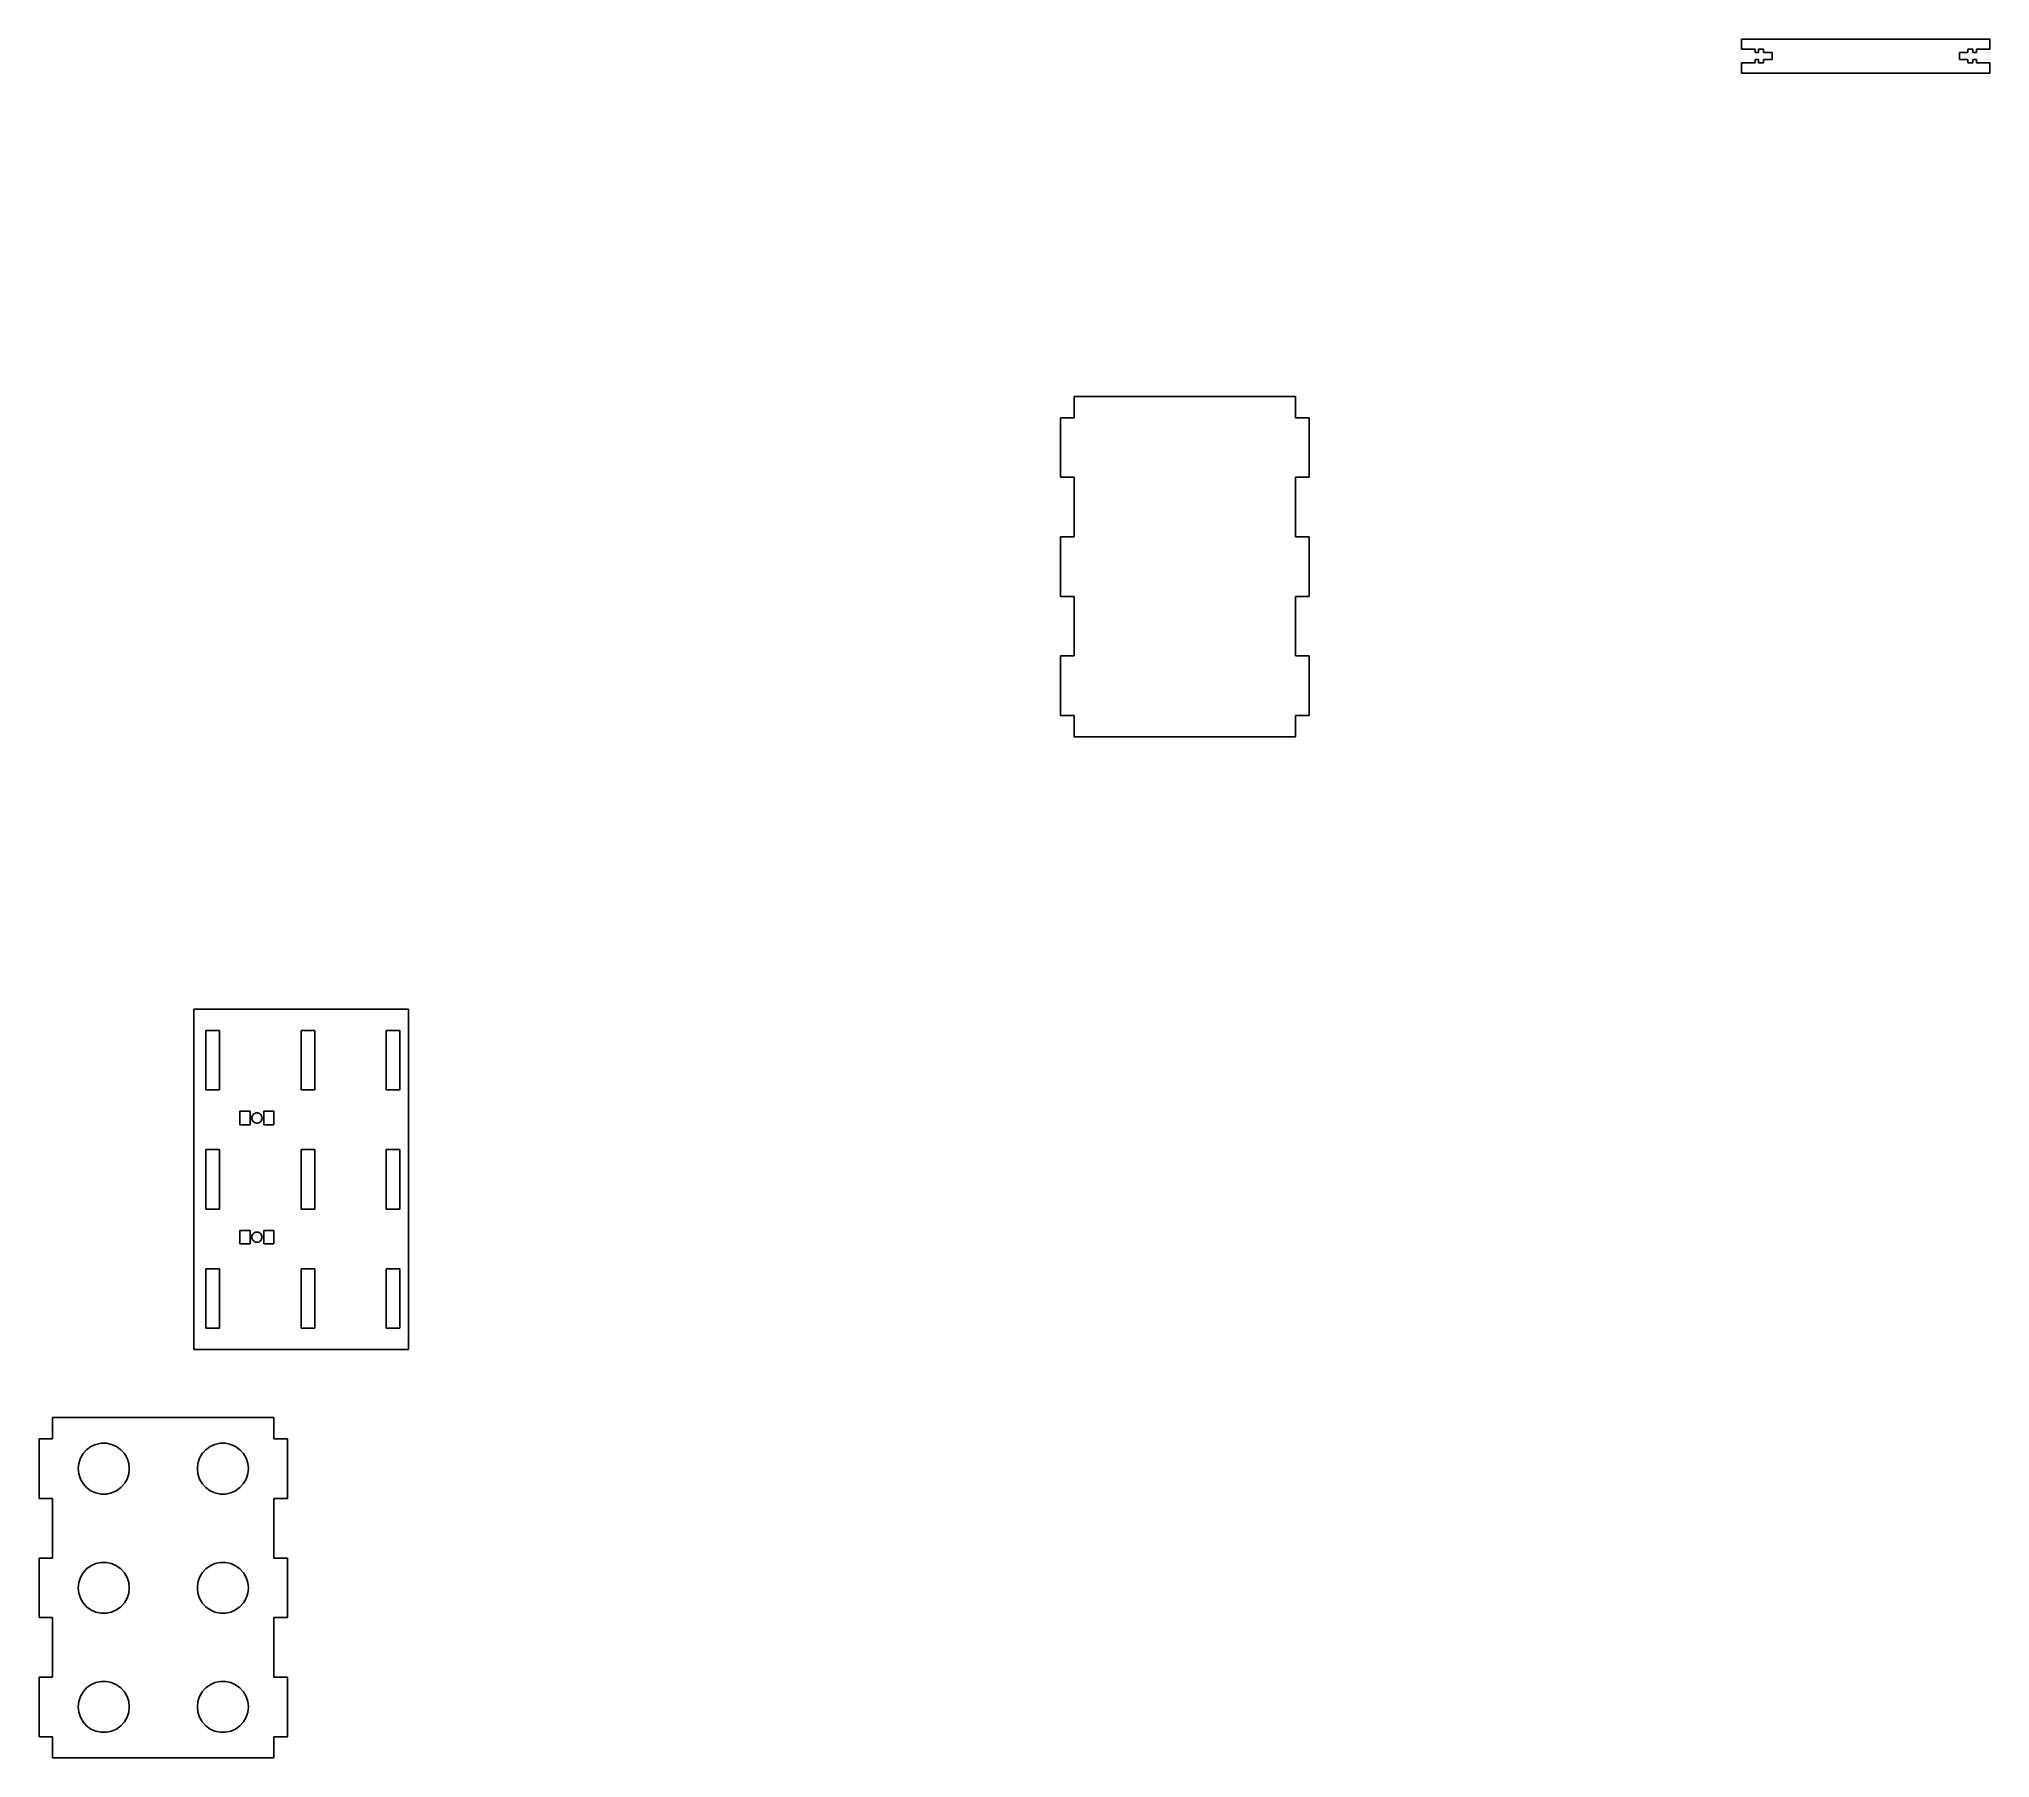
# Model space of a CAD drawing. Header units: metres. Extents: x -4 to 569, y 0 to 505.
import ezdxf

# ---------------------------------------------------------------- set-up
doc = ezdxf.new("R2010")
doc.units = ezdxf.units.M

msp = doc.modelspace()

# ---------------------------------------------------------------- linework, layer by layer
for p, q in [((569, 505), (496, 505)), ((496, 505), (496, 502)), ((569, 502), (569, 505)), ((496, 502), (500, 502)), ((500, 502), (500, 501)), ((500, 501), (501, 501)), ((501, 499), (500, 499)), ((500, 499), (500, 498)), ((501, 501), (501, 502)), ((501, 502), (502.5, 502)), ((501, 498), (501, 499)), ((502.5, 502), (502.5, 501)), ((502.5, 501), (505, 501)), ((505, 499), (502.5, 499)), ((502.5, 499), (502.5, 498)), ((505, 501), (505, 499)), ((560, 499), (560, 501)), ((560, 501), (562.5, 501)), ((562.5, 499), (560, 499)), ((562.5, 501), (562.5, 502)), ((562.5, 502), (564, 502)), ((562.5, 498), (562.5, 499)), ((564, 502), (564, 501)), ((564, 501), (565, 501)), ((565, 499), (564, 499)), ((564, 499), (564, 498)), ((565, 501), (565, 502)), ((565, 502), (569, 502)), ((565, 498), (565, 499)), ((500, 498), (496, 498)), ((496, 498), (496, 495)), ((496, 495), (569, 495)), ((502.5, 498), (501, 498)), ((564, 498), (562.5, 498)), ((569, 498), (565, 498)), ((569, 495), (569, 498)), ((365, 400), (300, 400)), ((300, 400), (300, 393.75)), ((365, 393.75), (365, 400)), ((300, 393.75), (296, 393.75)), ((296, 393.75), (296, 376.25)), ((369, 393.75), (365, 393.75)), ((369, 376.25), (369, 393.75)), ((296, 376.25), (300, 376.25)), ((300, 376.25), (300, 358.75)), ((365, 358.75), (365, 376.25)), ((365, 376.25), (369, 376.25)), ((300, 358.75), (296, 358.75)), ((296, 358.75), (296, 341.25)), ((369, 358.75), (365, 358.75)), ((369, 341.25), (369, 358.75)), ((296, 341.25), (300, 341.25)), ((300, 341.25), (300, 323.75)), ((365, 323.75), (365, 341.25)), ((365, 341.25), (369, 341.25)), ((300, 323.75), (296, 323.75)), ((296, 323.75), (296, 306.25)), ((369, 323.75), (365, 323.75)), ((369, 306.25), (369, 323.75)), ((296, 306.25), (300, 306.25)), ((300, 306.25), (300, 300)), ((365, 306.25), (369, 306.25)), ((365, 300), (365, 306.25)), ((300, 300), (365, 300)), ((104.5, 220), (41.5, 220)), ((41.5, 220), (41.5, 120)), ((104.5, 120), (104.5, 220)), ((45, 196.25), (45, 213.75)), ((45, 213.75), (49, 213.75)), ((49, 213.75), (49, 196.25)), ((73, 196.25), (73, 213.75)), ((73, 213.75), (77, 213.75)), ((77, 213.75), (77, 196.25)), ((98, 196.25), (98, 213.75)), ((98, 213.75), (102, 213.75)), ((102, 213.75), (102, 196.25)), ((49, 196.25), (45, 196.25)), ((77, 196.25), (73, 196.25)), ((102, 196.25), (98, 196.25)), ((55, 186), (55, 190)), ((55, 190), (58, 190)), ((58, 190), (58, 186)), ((58.7865, 188.882), (58.9963, 189.115)), ((58.9963, 189.115), (59.25, 189.299)), ((59.25, 189.299), (59.5365, 189.427)), ((59.5365, 189.427), (59.8432, 189.492)), ((59.8432, 189.492), (60.1568, 189.492)), ((60.1568, 189.492), (60.4635, 189.427)), ((60.4635, 189.427), (60.75, 189.299)), ((60.75, 189.299), (61.0037, 189.115)), ((61.0037, 189.115), (61.2135, 188.882)), ((62, 186), (62, 190)), ((62, 190), (65, 190)), ((65, 190), (65, 186)), ((58, 186), (55, 186)), ((58.5, 188), (58.5328, 188.312)), ((58.5328, 187.688), (58.5, 188)), ((58.5328, 188.312), (58.6297, 188.61)), ((58.6297, 187.39), (58.5328, 187.688)), ((58.6297, 188.61), (58.7865, 188.882)), ((58.7865, 187.118), (58.6297, 187.39)), ((58.9963, 186.885), (58.7865, 187.118)), ((59.25, 186.701), (58.9963, 186.885)), ((59.5365, 186.573), (59.25, 186.701)), ((59.8432, 186.508), (59.5365, 186.573)), ((60.1568, 186.508), (59.8432, 186.508)), ((60.4635, 186.573), (60.1568, 186.508)), ((60.75, 186.701), (60.4635, 186.573)), ((61.0037, 186.885), (60.75, 186.701)), ((61.2135, 187.118), (61.0037, 186.885)), ((61.2135, 188.882), (61.3703, 188.61)), ((61.3703, 187.39), (61.2135, 187.118)), ((61.3703, 188.61), (61.4672, 188.312)), ((61.4672, 187.688), (61.3703, 187.39)), ((61.4672, 188.312), (61.5, 188)), ((61.5, 188), (61.4672, 187.688)), ((65, 186), (62, 186)), ((45, 161.25), (45, 178.75)), ((45, 178.75), (49, 178.75)), ((49, 178.75), (49, 161.25)), ((73, 161.25), (73, 178.75)), ((73, 178.75), (77, 178.75)), ((77, 178.75), (77, 161.25)), ((98, 161.25), (98, 178.75)), ((98, 178.75), (102, 178.75)), ((102, 178.75), (102, 161.25)), ((49, 161.25), (45, 161.25)), ((77, 161.25), (73, 161.25)), ((102, 161.25), (98, 161.25)), ((55, 151), (55, 155)), ((55, 155), (58, 155)), ((58, 155), (58, 151)), ((62, 151), (62, 155)), ((62, 155), (65, 155)), ((65, 155), (65, 151)), ((58, 151), (55, 151)), ((58.5, 153), (58.5328, 153.312)), ((58.5328, 152.688), (58.5, 153)), ((58.5328, 153.312), (58.6297, 153.61)), ((58.6297, 152.39), (58.5328, 152.688)), ((58.6297, 153.61), (58.7865, 153.882)), ((58.7865, 152.118), (58.6297, 152.39)), ((58.7865, 153.882), (58.9963, 154.115)), ((58.9963, 151.885), (58.7865, 152.118)), ((58.9963, 154.115), (59.25, 154.299)), ((59.25, 151.701), (58.9963, 151.885)), ((59.25, 154.299), (59.5365, 154.427)), ((59.5365, 151.573), (59.25, 151.701)), ((59.5365, 154.427), (59.8432, 154.492)), ((59.8432, 151.508), (59.5365, 151.573)), ((59.8432, 154.492), (60.1568, 154.492)), ((60.1568, 151.508), (59.8432, 151.508)), ((60.1568, 154.492), (60.4635, 154.427)), ((60.4635, 151.573), (60.1568, 151.508)), ((60.4635, 154.427), (60.75, 154.299)), ((60.75, 151.701), (60.4635, 151.573)), ((60.75, 154.299), (61.0037, 154.115)), ((61.0037, 151.885), (60.75, 151.701)), ((61.0037, 154.115), (61.2135, 153.882)), ((61.2135, 152.118), (61.0037, 151.885)), ((61.2135, 153.882), (61.3703, 153.61)), ((61.3703, 152.39), (61.2135, 152.118)), ((61.3703, 153.61), (61.4672, 153.312)), ((61.4672, 152.688), (61.3703, 152.39)), ((61.4672, 153.312), (61.5, 153)), ((61.5, 153), (61.4672, 152.688)), ((65, 151), (62, 151)), ((45, 126.25), (45, 143.75)), ((45, 143.75), (49, 143.75)), ((49, 143.75), (49, 126.25)), ((73, 126.25), (73, 143.75)), ((73, 143.75), (77, 143.75)), ((77, 143.75), (77, 126.25)), ((98, 126.25), (98, 143.75)), ((98, 143.75), (102, 143.75)), ((102, 143.75), (102, 126.25)), ((49, 126.25), (45, 126.25)), ((77, 126.25), (73, 126.25)), ((102, 126.25), (98, 126.25)), ((41.5, 120), (104.5, 120)), ((65, 100), (0, 100)), ((0, 100), (0, 93.75)), ((65, 93.75), (65, 100)), ((0, 93.75), (-4, 93.75)), ((-4, 93.75), (-4, 76.25)), ((11.25, 91.4952), (12.6824, 92.1329)), ((12.6824, 92.1329), (14.216, 92.4589)), ((14.216, 92.4589), (15.784, 92.4589)), ((15.784, 92.4589), (17.3176, 92.1329)), ((17.3176, 92.1329), (18.75, 91.4952)), ((46.25, 91.4952), (47.6824, 92.1329)), ((47.6824, 92.1329), (49.216, 92.4589)), ((49.216, 92.4589), (50.784, 92.4589)), ((50.784, 92.4589), (52.3176, 92.1329)), ((52.3176, 92.1329), (53.75, 91.4952)), ((69, 93.75), (65, 93.75)), ((69, 76.25), (69, 93.75)), ((7.5, 85), (7.66388, 86.5593)), ((7.66388, 86.5593), (8.14841, 88.0505)), ((8.14841, 88.0505), (8.93237, 89.4084)), ((8.93237, 89.4084), (9.98151, 90.5736)), ((9.98151, 90.5736), (11.25, 91.4952)), ((18.75, 91.4952), (20.0185, 90.5736)), ((20.0185, 90.5736), (21.0676, 89.4084)), ((21.0676, 89.4084), (21.8516, 88.0505)), ((21.8516, 88.0505), (22.3361, 86.5593)), ((22.3361, 86.5593), (22.5, 85)), ((42.5, 85), (42.6639, 86.5593)), ((42.6639, 86.5593), (43.1484, 88.0505)), ((43.1484, 88.0505), (43.9324, 89.4084)), ((43.9324, 89.4084), (44.9815, 90.5736)), ((44.9815, 90.5736), (46.25, 91.4952)), ((53.75, 91.4952), (55.0185, 90.5736)), ((55.0185, 90.5736), (56.0676, 89.4084)), ((56.0676, 89.4084), (56.8516, 88.0505)), ((56.8516, 88.0505), (57.3361, 86.5593)), ((57.3361, 86.5593), (57.5, 85)), ((7.66388, 83.4407), (7.5, 85)), ((8.14841, 81.9495), (7.66388, 83.4407)), ((8.93237, 80.5916), (8.14841, 81.9495)), ((9.98151, 79.4264), (8.93237, 80.5916)), ((21.0676, 80.5916), (20.0185, 79.4264)), ((21.8516, 81.9495), (21.0676, 80.5916)), ((22.3361, 83.4407), (21.8516, 81.9495)), ((22.5, 85), (22.3361, 83.4407)), ((42.6639, 83.4407), (42.5, 85)), ((43.1484, 81.9495), (42.6639, 83.4407)), ((43.9324, 80.5916), (43.1484, 81.9495)), ((44.9815, 79.4264), (43.9324, 80.5916)), ((56.0676, 80.5916), (55.0185, 79.4264)), ((56.8516, 81.9495), (56.0676, 80.5916)), ((57.3361, 83.4407), (56.8516, 81.9495)), ((57.5, 85), (57.3361, 83.4407)), ((-4, 76.25), (0, 76.25)), ((0, 76.25), (0, 58.75)), ((11.25, 78.5048), (9.98151, 79.4264)), ((12.6824, 77.8671), (11.25, 78.5048)), ((14.216, 77.5411), (12.6824, 77.8671)), ((15.784, 77.5411), (14.216, 77.5411)), ((17.3176, 77.8671), (15.784, 77.5411)), ((18.75, 78.5048), (17.3176, 77.8671)), ((20.0185, 79.4264), (18.75, 78.5048)), ((46.25, 78.5048), (44.9815, 79.4264)), ((47.6824, 77.8671), (46.25, 78.5048)), ((49.216, 77.5411), (47.6824, 77.8671)), ((50.784, 77.5411), (49.216, 77.5411)), ((52.3176, 77.8671), (50.784, 77.5411)), ((53.75, 78.5048), (52.3176, 77.8671)), ((55.0185, 79.4264), (53.75, 78.5048)), ((65, 58.75), (65, 76.25)), ((65, 76.25), (69, 76.25)), ((0, 58.75), (-4, 58.75)), ((-4, 58.75), (-4, 41.25)), ((12.6824, 57.1329), (14.216, 57.4589)), ((14.216, 57.4589), (15.784, 57.4589)), ((15.784, 57.4589), (17.3176, 57.1329)), ((47.6824, 57.1329), (49.216, 57.4589)), ((49.216, 57.4589), (50.784, 57.4589)), ((50.784, 57.4589), (52.3176, 57.1329)), ((69, 58.75), (65, 58.75)), ((69, 41.25), (69, 58.75)), ((7.66388, 51.5593), (8.14841, 53.0505)), ((8.14841, 53.0505), (8.93237, 54.4084)), ((8.93237, 54.4084), (9.98151, 55.5736)), ((9.98151, 55.5736), (11.25, 56.4952)), ((11.25, 56.4952), (12.6824, 57.1329)), ((17.3176, 57.1329), (18.75, 56.4952)), ((18.75, 56.4952), (20.0185, 55.5736)), ((20.0185, 55.5736), (21.0676, 54.4084)), ((21.0676, 54.4084), (21.8516, 53.0505)), ((21.8516, 53.0505), (22.3361, 51.5593)), ((42.6639, 51.5593), (43.1484, 53.0505)), ((43.1484, 53.0505), (43.9324, 54.4084)), ((43.9324, 54.4084), (44.9815, 55.5736)), ((44.9815, 55.5736), (46.25, 56.4952)), ((46.25, 56.4952), (47.6824, 57.1329)), ((52.3176, 57.1329), (53.75, 56.4952)), ((53.75, 56.4952), (55.0185, 55.5736)), ((55.0185, 55.5736), (56.0676, 54.4084)), ((56.0676, 54.4084), (56.8516, 53.0505)), ((56.8516, 53.0505), (57.3361, 51.5593)), ((7.5, 50), (7.66388, 51.5593)), ((7.66388, 48.4407), (7.5, 50)), ((8.14841, 46.9495), (7.66388, 48.4407)), ((8.93237, 45.5916), (8.14841, 46.9495)), ((21.8516, 46.9495), (21.0676, 45.5916)), ((22.3361, 48.4407), (21.8516, 46.9495)), ((22.3361, 51.5593), (22.5, 50)), ((22.5, 50), (22.3361, 48.4407)), ((42.5, 50), (42.6639, 51.5593)), ((42.6639, 48.4407), (42.5, 50)), ((43.1484, 46.9495), (42.6639, 48.4407)), ((43.9324, 45.5916), (43.1484, 46.9495)), ((56.8516, 46.9495), (56.0676, 45.5916)), ((57.3361, 48.4407), (56.8516, 46.9495)), ((57.3361, 51.5593), (57.5, 50)), ((57.5, 50), (57.3361, 48.4407)), ((-4, 41.25), (0, 41.25)), ((0, 41.25), (0, 23.75)), ((9.98151, 44.4264), (8.93237, 45.5916)), ((11.25, 43.5048), (9.98151, 44.4264)), ((12.6824, 42.8671), (11.25, 43.5048)), ((14.216, 42.5411), (12.6824, 42.8671)), ((15.784, 42.5411), (14.216, 42.5411)), ((17.3176, 42.8671), (15.784, 42.5411)), ((18.75, 43.5048), (17.3176, 42.8671)), ((20.0185, 44.4264), (18.75, 43.5048)), ((21.0676, 45.5916), (20.0185, 44.4264)), ((44.9815, 44.4264), (43.9324, 45.5916)), ((46.25, 43.5048), (44.9815, 44.4264)), ((47.6824, 42.8671), (46.25, 43.5048)), ((49.216, 42.5411), (47.6824, 42.8671)), ((50.784, 42.5411), (49.216, 42.5411)), ((52.3176, 42.8671), (50.784, 42.5411)), ((53.75, 43.5048), (52.3176, 42.8671)), ((55.0185, 44.4264), (53.75, 43.5048)), ((56.0676, 45.5916), (55.0185, 44.4264)), ((65, 23.75), (65, 41.25)), ((65, 41.25), (69, 41.25)), ((0, 23.75), (-4, 23.75)), ((-4, 23.75), (-4, 6.25)), ((69, 23.75), (65, 23.75)), ((69, 6.25), (69, 23.75)), ((7.66388, 16.5593), (8.14841, 18.0505)), ((8.14841, 18.0505), (8.93237, 19.4084)), ((8.93237, 19.4084), (9.98151, 20.5736)), ((9.98151, 20.5736), (11.25, 21.4952)), ((11.25, 21.4952), (12.6824, 22.1329)), ((12.6824, 22.1329), (14.216, 22.4589)), ((14.216, 22.4589), (15.784, 22.4589)), ((15.784, 22.4589), (17.3176, 22.1329)), ((17.3176, 22.1329), (18.75, 21.4952)), ((18.75, 21.4952), (20.0185, 20.5736)), ((20.0185, 20.5736), (21.0676, 19.4084)), ((21.0676, 19.4084), (21.8516, 18.0505)), ((21.8516, 18.0505), (22.3361, 16.5593)), ((42.6639, 16.5593), (43.1484, 18.0505)), ((43.1484, 18.0505), (43.9324, 19.4084)), ((43.9324, 19.4084), (44.9815, 20.5736)), ((44.9815, 20.5736), (46.25, 21.4952)), ((46.25, 21.4952), (47.6824, 22.1329)), ((47.6824, 22.1329), (49.216, 22.4589)), ((49.216, 22.4589), (50.784, 22.4589)), ((50.784, 22.4589), (52.3176, 22.1329)), ((52.3176, 22.1329), (53.75, 21.4952)), ((53.75, 21.4952), (55.0185, 20.5736)), ((55.0185, 20.5736), (56.0676, 19.4084)), ((56.0676, 19.4084), (56.8516, 18.0505)), ((56.8516, 18.0505), (57.3361, 16.5593)), ((7.5, 15), (7.66388, 16.5593)), ((7.66388, 13.4407), (7.5, 15)), ((8.14841, 11.9495), (7.66388, 13.4407)), ((8.93237, 10.5916), (8.14841, 11.9495)), ((21.8516, 11.9495), (21.0676, 10.5916)), ((22.3361, 13.4407), (21.8516, 11.9495)), ((22.3361, 16.5593), (22.5, 15)), ((22.5, 15), (22.3361, 13.4407)), ((42.5, 15), (42.6639, 16.5593)), ((42.6639, 13.4407), (42.5, 15)), ((43.1484, 11.9495), (42.6639, 13.4407)), ((43.9324, 10.5916), (43.1484, 11.9495)), ((56.8516, 11.9495), (56.0676, 10.5916)), ((57.3361, 13.4407), (56.8516, 11.9495)), ((57.3361, 16.5593), (57.5, 15)), ((57.5, 15), (57.3361, 13.4407)), ((-4, 6.25), (0, 6.25)), ((0, 6.25), (0, 0)), ((9.98151, 9.42641), (8.93237, 10.5916)), ((11.25, 8.50481), (9.98151, 9.42641)), ((12.6824, 7.86707), (11.25, 8.50481)), ((14.216, 7.54108), (12.6824, 7.86707)), ((15.784, 7.54108), (14.216, 7.54108)), ((17.3176, 7.86707), (15.784, 7.54108)), ((18.75, 8.50481), (17.3176, 7.86707)), ((20.0185, 9.42641), (18.75, 8.50481)), ((21.0676, 10.5916), (20.0185, 9.42641)), ((44.9815, 9.42641), (43.9324, 10.5916)), ((46.25, 8.50481), (44.9815, 9.42641)), ((47.6824, 7.86707), (46.25, 8.50481)), ((49.216, 7.54108), (47.6824, 7.86707)), ((50.784, 7.54108), (49.216, 7.54108)), ((52.3176, 7.86707), (50.784, 7.54108)), ((53.75, 8.50481), (52.3176, 7.86707)), ((55.0185, 9.42641), (53.75, 8.50481)), ((56.0676, 10.5916), (55.0185, 9.42641)), ((65, 6.25), (69, 6.25)), ((65, 0), (65, 6.25)), ((0, 0), (65, 0))]:
    msp.add_line(p, q)

doc.saveas('drawing.dxf')
